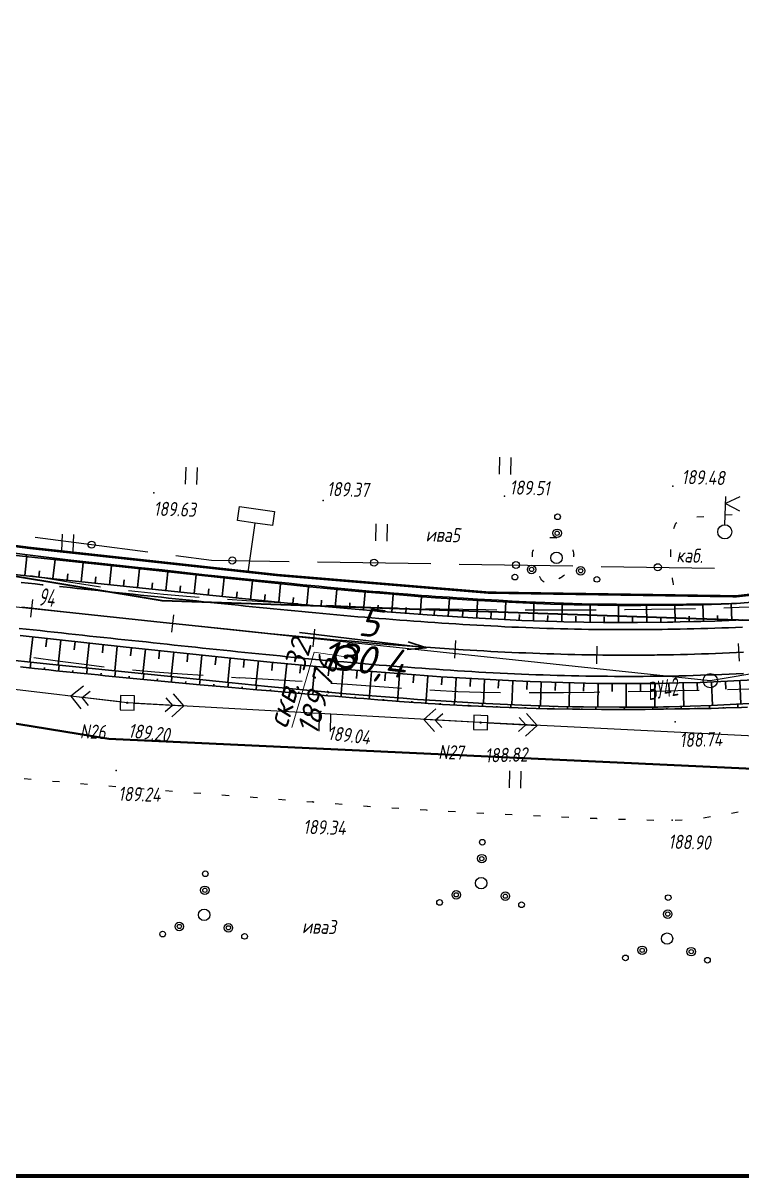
# Model space of a CAD drawing. Header units: millimetres. Extents: x 1808 to 2910, y -1045 to 155.
# Drawn here: x 2124.8 to 2226.2, y -535.7 to -373.1 of the extents above; entities that cross this region are included whole.
import ezdxf

# ---------------------------------------------------------------- set-up
doc = ezdxf.new("R2010")
doc.units = ezdxf.units.MM
doc.linetypes.add('CONTI', pattern=[0])
for name, color, linetype, lineweight in [('10', 1, 'Continuous', 35), ('геология', 7, 'Continuous', 20), ('КОПИЯ_ОСЬ_13_ОТКОСЫ', 7, 'Continuous', 30), ('КОПИЯ_ОСЬ_ГРАНИЦЫ_ПОЛОС', 7, 'Continuous', 30), ('ОСЬ_ВЕРХ_ПОКРЫТИЯ_ГРАНИЦЫ_ПОЛОС', 7, 'Continuous', 30), ('ОСЬ_ВЕРХ_ПОКРЫТИЯ_ОСЬ', 1, 'Continuous', 30), ('Уклоны ПЧ', 5, 'Continuous', 30)]:
    doc.layers.add(name, color=color, linetype=linetype, lineweight=lineweight)
for name, color, linetype in [('_Оформление', 7, 'Continuous'), ('_Ростелеком', 6, 'Continuous'), ('NAD_MDEFAULT', 7, 'CONTI'), ('PI_OTDEFAULT', 172, 'CONTI'), ('PI_TTDEFAULT', 5, 'CONTI'), ('PLN_O', 7, 'CONTI'), ('SIT_LDEFAULT', 7, 'CONTI'), ('USLZNDEFAULT', 7, 'CONTI'), ('ZAPSKDEFAULT', 7, 'CONTI'), ('КОПИЯ_ОСЬ_ТАНГЕНСЫ', 1, 'Continuous'), ('ОСЬ_ВЕРХ_ПОКРЫТИЯ_ОТКОСЫ', 7, 'Continuous'), ('ОСЬ_ВЕРХ_ПОКРЫТИЯ_ПИКЕТЫ', 1, 'Continuous')]:
    doc.layers.add(name, color=color, linetype=linetype)
doc.styles.add('eskd', font='isocpeur.ttf', dxfattribs={"width": 1.2, "height": 2})
doc.styles.get("Standard").update_dxf_attribs({"font": 'isocpeui.ttf'})
doc.styles.add('ГОСТ', font='isocpeur.ttf', dxfattribs={"height": 4})
doc.linetypes.add('Связь', pattern='A,12.5,[130,ltypeshp.shx,S=1,R=-30,X=0,Y=0.9],1,[130,ltypeshp.shx,S=1,R=-30,X=0,Y=0.9],1,[130,ltypeshp.shx,S=1,R=-30,X=0,Y=0.9],4.5', length=19)

# ---------------------------------------------------------------- blocks, each defined once
blk = doc.blocks.new('BL_2011')
at = {"color": 0}
for p, q in [((0, 0), (0, 2.4)), ((1.6, 0), (1.6, 2.4))]:
    blk.add_line(p, q, dxfattribs=at)
blk = doc.blocks.new('BL_2010')
at = {"color": 0}
for centre, radius in [((0, 5.78), 0.4), ((0, 3.46), 0.6), ((0, 3.46), 0.3), ((0, 0), 0.8), ((-3.46, -1.74), 0.6), ((-3.46, -1.74), 0.3), ((3.46, -1.74), 0.6), ((3.46, -1.74), 0.3), ((-5.78, -2.88), 0.4), ((5.78, -2.88), 0.4)]:
    blk.add_circle(centre, radius, dxfattribs=at)
blk = doc.blocks.new('BL_4017')
at = {"color": 0}
for p, q in [((0, 1), (0, 5)), ((2, 5), (0, 4)), ((0, 4), (2, 3))]:
    blk.add_line(p, q, dxfattribs=at)
blk.add_circle((0, 0), 1, dxfattribs=at)
blk = doc.blocks.new('BL_27')
at = {"color": 0}
for p, q in [((1, 1), (-1, 1)), ((-1, 1), (-1, -1)), ((1, -1), (1, 1)), ((-1, -1), (1, -1))]:
    blk.add_line(p, q, dxfattribs=at)
blk.add_circle((0, 0), 0.1, dxfattribs=at)
blk = doc.blocks.new('BL_13')
at = {"color": 0}
for p, q in [((-2.5, 7), (-2.5, 9)), ((-2.5, 9), (2.5, 9)), ((2.5, 9), (2.5, 7)), ((0, 7), (-2.5, 7)), ((0, 0), (0, 7)), ((2.5, 7), (0, 7)), ((2, 0), (0, 0))]:
    blk.add_line(p, q, dxfattribs=at)
blk = doc.blocks.new('Стрелка')
at = {"layer": 'Уклоны ПЧ', "ltscale": 2}
for points in [[(-0.02, -0.05), (-0.02, 17.97)], [(-0.02, -0.05), (-0.58, 2.62)], [(-0.02, -0.05), (0.53, 2.62)]]:
    blk.add_lwpolyline(points, dxfattribs=at)

msp = doc.modelspace()

# ---------------------------------------------------------------- linework, layer by layer
at = {"layer": '10'}
for points in [[(2620.73, -395.22), (2606.59, -397.47), (2605.44, -387.39), (2553.12, -394.32), (2438.15, -413.26), (2438.66, -422.99), (2367.6, -436.36), (2276.23, -453.66), (2230.16, -457.47), (2219.73, -457.12), (2144.44, -454.6), (2029.16, -435.48), (1971.45, -421.43), (1894.92, -402.16), (1897.04, -393.04), (1863.68, -385.03)], [(2240.01, -477.5), (2240.65, -472.01), (2240.2, -471.95), (2239.56, -477.53), (2230.74, -478.42), (2136.9, -474.03), (2085.81, -465.74), (2087.63, -460.54), (2087.21, -460.39), (2085.35, -465.66), (2035.92, -457.65), (2035.92, -457.65), (1967.01, -441.3), (1969.04, -431.65), (1931.19, -424.12), (1868.59, -406.35), (1859.13, -404.23)], [(1859.13, -404.23), (1868.59, -406.35), (1931.19, -424.12), (1969.04, -431.65), (1967.01, -441.3), (2035.92, -457.65), (2035.92, -457.65), (2085.35, -465.66), (2087.21, -460.39), (2087.63, -460.54), (2085.81, -465.74), (2136.9, -474.03), (2230.74, -478.42), (2239.56, -477.53), (2240.2, -471.95), (2240.65, -472.01), (2240.01, -477.5), (2288.52, -472.64), (2369.33, -456.96)]]:
    msp.add_lwpolyline(points, dxfattribs=at)
at = {"layer": '_Оформление', "lineweight": 70, "ltscale": 200}
msp.add_lwpolyline([(2874.19, -249.78), (1824.77, -249.78), (1824.77, -535.66), (2874.19, -535.66)], close=True, dxfattribs=at)
at = {"layer": '_Ростелеком', "color": 5, "linetype": 'Связь', "const_width": 0.35}
msp.add_lwpolyline([(2340.52, -436.8), (2307.56, -442.93), (2280.91, -447.64), (2225.37, -453.95), (2190.43, -453.43), (2160.74, -450.96), (2125.77, -447.13), (2083.69, -441.64), (2045.94, -435.19), (2011.44, -427.96), (1968.81, -418.42), (1930.94, -408.64), (1895.72, -398.7), (1863.15, -387.28)], dxfattribs=at)
at = {"layer": 'PI_TTDEFAULT', "color": 5}
for p in [(2216.42, -438.44, 189.48), (2143.27, -439.36, 189.63), (2192.7, -439.83, 189.51), (2167.13, -440.45, 189.37), (2139.51, -468.96, 189.19), (2166.81, -470.17, 189.04), (2189.33, -471.75, 188.82), (2216.77, -471.63, 188.74), (2137.92, -478.49, 189.24), (2165.67, -482.94, 189.34), (2216.35, -485.53, 188.9)]:
    msp.add_point(p, dxfattribs=at)
at = {"layer": 'PLN_O'}
for p, q in [((2126.53, -445.63), (2142.39, -447.68)), ((2146.36, -448.2), (2151.4, -448.85)), ((2151.4, -448.85), (2162.32, -449.03)), ((2166.31, -449.08), (2182.31, -449.34)), ((2186.31, -449.4), (2202.31, -449.66)), ((2206.31, -449.73), (2222.31, -449.99))]:
    msp.add_line(p, q, dxfattribs=at)
for centre in [(2134.47, -446.66), (2154.31, -448.9), (2174.31, -449.21), (2194.31, -449.53), (2214.31, -449.85)]:
    msp.add_circle(centre, 0.5, dxfattribs=at)
at = {"layer": 'SIT_LDEFAULT', "color": 7}
for p, q in [((2216.56, -444.41), (2216.85, -443.64)), ((2216.85, -443.64), (2216.99, -443.54)), ((2219.79, -442.76), (2220.79, -442.68)), ((2223.78, -442.47), (2224.78, -442.4)), ((2199.09, -445.67), (2199.27, -445.65)), ((2199.27, -445.65), (2199.48, -445.64)), ((2199.48, -445.65), (2199.69, -445.66)), ((2199.69, -445.65), (2199.91, -445.66)), ((2199.9, -445.67), (2200.08, -445.69)), ((2196.62, -447.93), (2196.64, -447.77)), ((2196.63, -448.12), (2196.62, -447.93)), ((2196.66, -448.37), (2196.63, -448.12)), ((2196.64, -447.77), (2196.69, -447.6)), ((2196.69, -447.6), (2196.76, -447.43)), ((2196.76, -447.43), (2196.78, -447.41)), ((2202.31, -447.41), (2202.33, -447.49)), ((2202.33, -447.49), (2202.37, -447.65)), ((2202.37, -447.65), (2202.41, -447.8)), ((2202.41, -447.8), (2202.44, -447.96)), ((2202.44, -447.96), (2202.45, -448.1)), ((2202.45, -448.1), (2202.44, -448.25)), ((2202.44, -448.25), (2202.44, -448.39)), ((2216.15, -448.37), (2216.13, -447.37)), ((2127.55, -451.34), (2125.85, -451.05)), ((2130.92, -451.89), (2127.55, -451.34)), ((2197.67, -451.21), (2197.65, -451.19)), ((2197.82, -451.47), (2197.67, -451.21)), ((2197.97, -451.69), (2197.82, -451.47)), ((2198.13, -451.85), (2197.97, -451.69)), ((2200.57, -451.35), (2200.33, -451.49)), ((2200.82, -451.22), (2200.57, -451.37)), ((2201.02, -451.08), (2200.82, -451.22)), ((2201.16, -450.99), (2201.02, -451.08)), ((2216.45, -451.84), (2216.39, -451.35)), ((2134.29, -452.43), (2130.92, -451.89)), ((2135.73, -452.64), (2134.29, -452.43)), ((2141.05, -453.34), (2139.7, -453.17)), ((2144.61, -453.69), (2141.06, -453.33)), ((2198.28, -451.97), (2198.13, -451.85)), ((2216.54, -452.34), (2216.46, -451.84)), ((2148.41, -454.03), (2144.61, -453.7)), ((2149.65, -454.11), (2148.42, -454.02)), ((2156.33, -454.59), (2153.64, -454.41)), ((2160.24, -454.83), (2156.33, -454.59)), ((2163.62, -455.01), (2160.24, -454.82)), ((2170.6, -455.37), (2167.61, -455.23)), ((2173.84, -455.51), (2170.6, -455.37)), ((2177.09, -455.61), (2173.84, -455.51)), ((2177.6, -455.63), (2177.09, -455.61)), ((2183.56, -455.77), (2181.6, -455.73)), ((2186.8, -455.83), (2183.56, -455.77)), ((2190.04, -455.87), (2186.8, -455.83)), ((2191.6, -455.88), (2190.04, -455.87)), ((2197.41, -455.91), (2195.6, -455.91)), ((2201.51, -455.89), (2197.41, -455.9)), ((2205.6, -455.88), (2201.51, -455.89)), ((2209.7, -455.84), (2209.6, -455.84)), ((2213.44, -455.81), (2209.69, -455.85)), ((2216.73, -455.75), (2213.44, -455.81)), ((2219.61, -455.7), (2216.73, -455.75)), ((2225.76, -455.55), (2223.6, -455.61)), ((2228.77, -455.46), (2225.76, -455.55)), ((2139.51, -468.96), (2086.49, -462.73)), ((2126.35, -462.58), (2129.68, -463.05)), ((2129.68, -463.04), (2133.05, -463.49)), ((2133.05, -463.49), (2136.27, -463.88)), ((2140.24, -464.31), (2143.37, -464.6)), ((2143.37, -464.59), (2147.25, -464.88)), ((2147.25, -464.87), (2150.22, -465.07)), ((2154.21, -465.34), (2155.37, -465.42)), ((2155.37, -465.41), (2159.38, -465.64)), ((2159.38, -465.64), (2163.17, -465.86)), ((2163.17, -465.86), (2164.18, -465.92)), ((2168.19, -466.19), (2169.88, -466.3)), ((2169.88, -466.3), (2173.13, -466.53)), ((2133.34, -466.62), (2131.57, -468.02)), ((2138.51, -468.84), (2131.57, -468.02)), ((2131.57, -468.02), (2132.97, -469.8)), ((2133.16, -468.21), (2134.27, -467.33)), ((2147.5, -469.4), (2146, -467.72)), ((2173.13, -466.53), (2176.38, -466.77)), ((2176.38, -466.77), (2178.16, -466.89)), ((2182.15, -467.14), (2182.87, -467.19)), ((2182.87, -467.19), (2186.12, -467.36)), ((2186.12, -467.36), (2189.38, -467.45)), ((2189.37, -467.46), (2192.14, -467.5)), ((2196.15, -467.52), (2196.84, -467.52)), ((2196.84, -467.52), (2201.03, -467.49)), ((2201.03, -467.49), (2205.32, -467.44)), ((2205.32, -467.44), (2206.14, -467.42)), ((2210.14, -467.36), (2213.53, -467.3)), ((2213.53, -467.3), (2217.13, -467.22)), ((2217.12, -467.23), (2220.13, -467.17)), ((2224.14, -467.08), (2227.14, -467)), ((2134.03, -469.32), (2133.16, -468.21)), ((2189.33, -471.75), (2139.51, -468.96)), ((2140.51, -469.01), (2147.5, -469.4)), ((2145.9, -469.32), (2144.84, -470.25)), ((2144.96, -468.26), (2145.9, -469.32)), ((2145.81, -470.92), (2147.5, -469.4)), ((2183.02, -469.79), (2181.34, -471.31)), ((2188.33, -471.7), (2181.34, -471.31)), ((2181.34, -471.31), (2182.84, -472.99)), ((2182.93, -471.39), (2183.99, -470.46)), ((2194.77, -471.03), (2195.72, -472.07)), ((2197.31, -472.15), (2195.8, -470.48)), ((2183.88, -472.45), (2182.93, -471.39)), ((2240.68, -474.32), (2189.33, -471.75)), ((2190.32, -471.8), (2197.31, -472.15)), ((2195.72, -472.07), (2194.67, -473.02)), ((2195.64, -473.68), (2197.31, -472.15)), ((2124.96, -479.63), (2125.96, -479.71)), ((2128.94, -479.99), (2129.94, -480.08)), ((2132.92, -480.35), (2133.92, -480.44)), ((2136.91, -480.69), (2137.91, -480.77)), ((2140.9, -481.01), (2141.9, -481.09)), ((2144.88, -481.32), (2145.88, -481.4)), ((2148.87, -481.64), (2149.87, -481.71)), ((2152.86, -481.94), (2153.86, -482.02)), ((2156.84, -482.24), (2157.24, -482.27)), ((2157.24, -482.27), (2157.85, -482.32)), ((2160.84, -482.56), (2161.83, -482.64)), ((2164.82, -482.87), (2165.67, -482.94)), ((2165.67, -482.94), (2165.82, -482.95)), ((2168.81, -483.18), (2169.81, -483.26)), ((2172.8, -483.49), (2173.36, -483.54)), ((2173.35, -483.55), (2173.79, -483.57)), ((2176.79, -483.75), (2177.78, -483.82)), ((2180.78, -484.01), (2181.67, -484.07)), ((2181.67, -484.07), (2181.77, -484.08)), ((2184.77, -484.24), (2185.77, -484.3)), ((2188.77, -484.48), (2189.77, -484.53)), ((2192.77, -484.68), (2193.77, -484.72)), ((2196.76, -484.87), (2197.76, -484.92)), ((2200.75, -485.04), (2201.75, -485.08)), ((2204.75, -485.21), (2205.72, -485.24)), ((2205.71, -485.25), (2205.75, -485.26)), ((2208.75, -485.36), (2209.75, -485.39)), ((2212.75, -485.47), (2213.75, -485.49)), ((2216.74, -485.51), (2217.74, -485.45)), ((2220.73, -485.17), (2221.72, -485.01)), ((2224.68, -484.54), (2225.65, -484.34))]:
    msp.add_line(p, q, dxfattribs=at)
at = {"layer": 'геология', "color": 1, "linetype": 'Continuous'}
for p, q in [((2162.72, -472.46), (2165.88, -461.83)), ((2165.88, -461.83), (2170.29, -462.49))]:
    msp.add_line(p, q, dxfattribs=at)
at = {"layer": 'геология', "color": 1, "linetype": 'Continuous', "lineweight": 50}
for radius in [1.5, 0.103]:
    msp.add_circle((2170.34, -462.48), radius, dxfattribs=at)
at = {"layer": 'КОПИЯ_ОСЬ_13_ОТКОСЫ'}
for points in [[(2116.73, -447.38), (2125.15, -448.33), (2137.06, -449.61), (2144.41, -450.4), (2154.34, -451.47), (2160.77, -452.15), (2165.22, -452.6), (2168.18, -452.89), (2172.13, -453.25), (2176.32, -453.62), (2180.51, -453.96), (2182.97, -454.15), (2185.43, -454.32), (2187.4, -454.45), (2193.29, -454.79), (2199.18, -455.04), (2202.51, -455.15), (2205.85, -455.22), (2208.88, -455.26), (2211.91, -455.26), (2216.4, -455.21), (2217.87, -455.19), (2220.56, -455.13), (2223.25, -455.04), (2224.71, -454.98), (2225.2, -454.96), (2225.4, -454.95), (2228.13, -454.75)], [(2116.73, -447.38), (2125.15, -448.33), (2137.06, -449.61), (2144.41, -450.4), (2154.34, -451.47), (2160.77, -452.15), (2165.22, -452.6), (2168.18, -452.89), (2172.13, -453.25), (2176.32, -453.62), (2180.51, -453.96), (2182.97, -454.15), (2185.43, -454.32), (2187.4, -454.45), (2193.29, -454.79), (2199.18, -455.04), (2202.51, -455.15), (2205.85, -455.22), (2208.88, -455.26), (2211.91, -455.26), (2216.4, -455.21), (2217.87, -455.19), (2220.56, -455.13), (2223.25, -455.04), (2225.4, -454.95)], [(2120.23, -447.46), (2126.17, -448.18), (2131.12, -448.79), (2134.09, -449.14), (2135.09, -449.25), (2141.05, -449.87), (2144.43, -450.23), (2150.39, -450.9), (2151.38, -451), (2158.31, -451.72), (2162.27, -452.12), (2164.25, -452.31), (2166.52, -452.53), (2167.71, -452.64), (2169.19, -452.78), (2170.17, -452.88), (2171.16, -452.98), (2172.15, -453.06), (2174.12, -453.25), (2175.1, -453.33), (2176.09, -453.41), (2177.07, -453.5), (2179.05, -453.65), (2180.03, -453.74), (2181.01, -453.82), (2182, -453.88), (2182.98, -453.96), (2183.97, -454.04), (2184.95, -454.09), (2185.93, -454.16), (2186.92, -454.23), (2188.88, -454.34), (2189.87, -454.4), (2191.83, -454.51), (2193.79, -454.62), (2195.76, -454.71), (2199.68, -454.87), (2203.6, -454.99), (2208.49, -455.08), (2213.38, -455.11), (2214.87, -455.11), (2215.62, -455.1), (2216.4, -455.09), (2218.36, -455.08), (2220.31, -455.06), (2221.78, -455.04), (2223.25, -455.01), (2225.4, -454.95)], [(2125.05, -451.03), (2125.34, -448.35)], [(2125.28, -448.07), (2125.25, -448.34)], [(2127.27, -448.32), (2127.26, -448.4)], [(2129.25, -448.56), (2129.23, -448.77)], [(2129.03, -451.46), (2129.32, -448.78)], [(2131.24, -448.8), (2131.23, -448.87)], [(2133.01, -451.89), (2133.29, -449.21)], [(2133.22, -449.03), (2133.2, -449.2)], [(2135.21, -449.26), (2135.2, -449.32)], [(2136.99, -452.31), (2137.27, -449.64)], [(2137.2, -449.47), (2137.18, -449.63)], [(2139.19, -449.67), (2139.18, -449.73)], [(2140.96, -452.73), (2141.25, -450.06)], [(2141.18, -449.88), (2141.16, -450.05)], [(2143.17, -450.1), (2143.16, -450.15)], [(2121.88, -450.69), (2131.31, -451.71), (2151.58, -453.84), (2158.03, -454.5), (2162.99, -454.99), (2166.26, -455.3), (2170.57, -455.69), (2174.88, -456.05), (2181.8, -456.58), (2188.23, -456.99), (2192.68, -457.23), (2195.15, -457.34), (2200.09, -457.51), (2201.08, -457.54), (2203.87, -457.6), (2206.67, -457.64), (2209.46, -457.65), (2211.43, -457.65), (2215.67, -457.6), (2216.45, -457.58), (2217.44, -457.57), (2219.41, -457.52), (2220.39, -457.5), (2222.36, -457.44), (2223.35, -457.4), (2225.32, -457.33), (2226.31, -457.28)], [(2127.04, -451.25), (2127.14, -450.35)], [(2131.02, -451.68), (2131.12, -450.78)], [(2135, -452.1), (2135.09, -451.2)], [(2138.98, -452.52), (2139.07, -451.63)], [(2144.94, -453.14), (2145.22, -450.48)], [(2145.15, -450.31), (2145.14, -450.47)], [(2147.14, -450.53), (2147.14, -450.59)], [(2148.92, -453.56), (2149.2, -450.92)], [(2149.13, -450.76), (2149.11, -450.91)], [(2151.12, -450.97), (2151.11, -451.02)], [(2152.9, -453.98), (2153.17, -451.35)], [(2153.11, -451.18), (2153.09, -451.34)], [(2155.1, -451.39), (2155.09, -451.44)], [(2156.88, -454.38), (2157.15, -451.77)], [(2157.09, -451.59), (2157.07, -451.76)], [(2159.08, -451.79), (2159.07, -451.85)], [(2142.95, -452.93), (2143.05, -452.05)], [(2146.93, -453.35), (2147.03, -452.47)], [(2150.91, -453.77), (2151, -452.89)], [(2154.89, -454.18), (2154.98, -453.3)], [(2160.86, -454.78), (2161.11, -452.18)], [(2161.07, -451.99), (2161.05, -452.18)], [(2163.06, -452.19), (2163.05, -452.25)], [(2164.84, -455.16), (2165.08, -452.59)], [(2165.05, -452.39), (2165.03, -452.58)], [(2167.04, -452.58), (2167.03, -452.65)], [(2168.82, -455.53), (2169.05, -452.97)], [(2169.03, -452.77), (2169.01, -452.96)], [(2171.02, -452.96), (2171.01, -453.03)], [(2172.81, -455.88), (2173.03, -453.33)], [(2173.01, -453.14), (2172.99, -453.33)], [(2175, -453.32), (2175, -453.38)], [(2158.87, -454.58), (2158.95, -453.71)], [(2162.85, -454.97), (2162.93, -454.11)], [(2166.83, -455.35), (2166.91, -454.49)], [(2170.82, -455.71), (2170.89, -454.85)], [(2176.8, -456.2), (2176.99, -453.68)], [(2176.99, -453.5), (2176.98, -453.67)], [(2178.99, -453.65), (2178.98, -453.71)], [(2180.78, -456.5), (2180.98, -454)], [(2180.98, -453.81), (2180.97, -454)], [(2182.98, -453.96), (2182.97, -454.02)], [(2184.77, -456.77), (2184.93, -454.28)], [(2184.97, -454.1), (2184.96, -454.29)], [(2186.97, -454.23), (2186.96, -454.3)], [(2188.77, -457.02), (2188.9, -454.53)], [(2188.96, -454.34), (2188.95, -454.54)], [(2190.96, -454.46), (2190.96, -454.53)], [(2192.76, -457.23), (2192.87, -454.76)], [(2192.96, -454.57), (2192.95, -454.77)], [(2194.96, -454.67), (2194.95, -454.74)], [(2196.76, -457.39), (2196.84, -454.94)], [(2196.95, -454.76), (2196.95, -454.95)], [(2198.95, -454.84), (2198.95, -454.9)], [(2200.95, -454.91), (2200.94, -455.1)], [(2202.95, -454.97), (2202.95, -455.04)], [(2204.95, -455.02), (2204.95, -455.2)], [(2206.95, -455.05), (2206.95, -455.12)], [(2218.95, -455.08), (2218.95, -455.11)], [(2220.95, -455.05), (2220.95, -455.12)], [(2222.95, -455.02), (2222.95, -455.04)], [(2224.75, -457.35), (2224.66, -454.98)], [(2224.95, -454.96), (2224.95, -454.97)], [(2174.8, -456.05), (2174.87, -455.2)], [(2178.79, -456.35), (2178.85, -455.51)], [(2182.78, -456.65), (2182.83, -455.81)], [(2186.77, -456.9), (2186.82, -456.07)], [(2190.76, -457.13), (2190.81, -456.3)], [(2194.76, -457.32), (2194.8, -456.5)], [(2198.76, -457.46), (2198.79, -456.65)], [(2200.76, -457.53), (2200.82, -455.1)], [(2204.75, -457.61), (2204.79, -455.2)], [(2208.75, -457.65), (2208.76, -455.25)], [(2208.95, -455.09), (2208.95, -455.26)], [(2210.95, -455.1), (2210.95, -455.15)], [(2212.75, -457.63), (2212.73, -455.25)], [(2212.95, -455.11), (2212.95, -455.25)], [(2214.95, -455.11), (2214.95, -455.15)], [(2216.75, -457.58), (2216.72, -455.21)], [(2216.95, -455.09), (2216.95, -455.2)], [(2220.75, -457.49), (2220.68, -455.12)], [(2222.75, -457.43), (2222.72, -456.64)], [(2202.76, -457.58), (2202.77, -456.77)], [(2206.75, -457.64), (2206.76, -456.83)], [(2210.75, -457.65), (2210.75, -456.85)], [(2214.75, -457.61), (2214.74, -456.82)], [(2218.75, -457.54), (2218.74, -456.75)], [(2124.42, -459.49), (2139.35, -461.1), (2153.68, -462.62), (2159.66, -463.23), (2164.16, -463.67), (2168.16, -464.04), (2171.66, -464.36), (2175.92, -464.71), (2180.19, -465.04), (2183.71, -465.29), (2187.23, -465.51), (2193.27, -465.84), (2196.3, -465.96), (2199.33, -466.07), (2202.51, -466.16), (2205.7, -466.22), (2208.58, -466.24), (2211.47, -466.24), (2214.41, -466.22), (2217.34, -466.16), (2220.28, -466.08), (2223.21, -465.97), (2225.99, -465.84), (2228.77, -465.69)], [(2126.17, -459.68), (2125.79, -463.22)], [(2128.16, -459.9), (2128.03, -461.08)], [(2130.15, -460.11), (2129.77, -463.64)], [(2132.14, -460.32), (2132.01, -461.5)], [(2134.13, -460.54), (2133.75, -464.04)], [(2136.12, -460.75), (2135.99, -461.92)], [(2138.1, -460.97), (2137.73, -464.45)], [(2140.09, -461.18), (2139.97, -462.34)], [(2142.08, -461.39), (2141.72, -464.85)], [(2120.54, -462.68), (2128.52, -463.51), (2142.86, -464.97), (2153.82, -466.11), (2159.32, -466.66), (2164.84, -467.18), (2170.36, -467.68), (2173.38, -467.93), (2175.9, -468.14), (2178.42, -468.33), (2180.44, -468.48), (2182.97, -468.65), (2189.05, -469.01), (2192.1, -469.17), (2195.15, -469.3), (2200.24, -469.47), (2202.28, -469.52), (2203.81, -469.55), (2208.92, -469.6), (2211.62, -469.59), (2214.31, -469.56), (2215.1, -469.55), (2215.89, -469.53), (2218.85, -469.45), (2221.82, -469.33), (2225.39, -469.16), (2228.96, -468.96)], [(2120.54, -462.68), (2128.52, -463.51), (2142.86, -464.97), (2153.82, -466.11), (2159.32, -466.66), (2164.84, -467.18), (2170.36, -467.68), (2173.38, -467.93), (2175.9, -468.14), (2178.42, -468.33), (2180.44, -468.48), (2182.97, -468.65), (2189.05, -469.01), (2192.1, -469.17), (2195.15, -469.3), (2200.24, -469.47), (2202.28, -469.52), (2203.81, -469.55), (2208.92, -469.6), (2211.62, -469.59), (2214.31, -469.56), (2215.1, -469.55), (2215.89, -469.53), (2218.85, -469.45), (2221.82, -469.33), (2225.39, -469.16), (2228.96, -468.96)], [(2144.07, -461.6), (2143.95, -462.76)], [(2146.06, -461.81), (2145.69, -465.26)], [(2148.05, -462.02), (2147.93, -463.17)], [(2150.04, -462.23), (2149.67, -465.68)], [(2152.03, -462.44), (2151.91, -463.59)], [(2154.02, -462.65), (2153.67, -466.09)], [(2156.01, -462.86), (2155.89, -464)], [(2157.99, -463.06), (2157.65, -466.49)], [(2124.44, -463.91), (2126.44, -464.13), (2128.43, -464.33), (2129.43, -464.44), (2133.41, -464.85), (2135.41, -465.04), (2136.4, -465.14), (2146.76, -466.13), (2149.76, -466.41), (2153.75, -466.77), (2155.76, -466.95), (2157.76, -467.12), (2159.76, -467.29), (2161.77, -467.46), (2165.09, -467.74), (2166.8, -467.87), (2167.8, -467.96), (2168.81, -468.05), (2169.81, -468.12), (2171.83, -468.3), (2172.84, -468.37), (2174.85, -468.54), (2176.87, -468.69), (2177.88, -468.77), (2179.9, -468.91), (2180.92, -468.98), (2181.93, -469.05), (2182.94, -469.11), (2183.95, -469.18), (2184.97, -469.24), (2185.98, -469.3), (2187.5, -469.38), (2188.01, -469.41), (2192.08, -469.58), (2197.17, -469.76), (2198.7, -469.8), (2199.72, -469.82), (2202.27, -469.87), (2203.3, -469.88), (2206.36, -469.91), (2209.43, -469.91), (2210.97, -469.9), (2212.51, -469.89), (2213.53, -469.87), (2214.32, -469.86), (2215.1, -469.84), (2216.71, -469.8), (2217.74, -469.8), (2218.76, -469.8), (2219.79, -469.78), (2220.81, -469.75), (2221.84, -469.75), (2222.86, -469.73), (2223.88, -469.68), (2226.13, -469.64), (2226.95, -469.6)], [(2125.83, -464.06), (2125.92, -463.24)], [(2127.82, -464.27), (2127.85, -463.99)], [(2129.81, -464.48), (2129.89, -463.65)], [(2131.8, -464.68), (2131.83, -464.41)], [(2133.79, -464.88), (2133.87, -464.05)], [(2135.78, -465.08), (2135.81, -464.8)], [(2137.77, -465.27), (2137.85, -464.46)], [(2159.98, -463.26), (2159.87, -464.4)], [(2161.98, -463.45), (2161.64, -466.88)], [(2163.97, -463.65), (2163.85, -464.79)], [(2165.96, -463.84), (2165.64, -467.26)], [(2167.95, -464.02), (2167.84, -465.16)], [(2169.94, -464.2), (2169.64, -467.62)], [(2171.93, -464.38), (2171.83, -465.52)], [(2173.93, -464.55), (2173.64, -467.95)], [(2175.92, -464.71), (2175.83, -465.85)], [(2139.76, -465.46), (2139.78, -465.19)], [(2141.75, -465.65), (2141.83, -464.86)], [(2143.74, -465.84), (2143.77, -465.58)], [(2145.73, -466.03), (2145.8, -465.27)], [(2147.72, -466.22), (2147.75, -465.97)], [(2149.71, -466.41), (2149.78, -465.69)], [(2151.71, -466.59), (2151.73, -466.35)], [(2153.7, -466.77), (2153.76, -466.1)], [(2177.91, -464.87), (2177.65, -468.27)], [(2179.91, -465.02), (2179.82, -466.15)], [(2181.9, -465.16), (2181.66, -468.56)], [(2183.9, -465.3), (2183.82, -466.43)], [(2185.89, -465.43), (2185.68, -468.81)], [(2187.89, -465.55), (2187.83, -466.68)], [(2189.89, -465.65), (2189.71, -469.05)], [(2191.88, -465.76), (2191.82, -466.89)], [(2193.88, -465.86), (2193.73, -469.24)], [(2195.88, -465.95), (2195.83, -467.07)], [(2197.88, -466.02), (2197.76, -469.39)], [(2199.88, -466.09), (2199.84, -467.21)], [(2201.88, -466.14), (2201.79, -469.51)], [(2203.88, -466.19), (2203.85, -467.31)], [(2205.88, -466.22), (2205.83, -469.57)], [(2207.88, -466.24), (2207.87, -467.36)], [(2209.87, -466.25), (2209.87, -469.6)], [(2211.87, -466.24), (2211.88, -467.36)], [(2213.87, -466.22), (2213.91, -469.57)], [(2215.87, -466.19), (2215.9, -467.31)], [(2217.87, -466.15), (2217.96, -469.48)], [(2219.87, -466.09), (2219.91, -467.2)], [(2221.87, -466.03), (2222, -469.33)], [(2223.87, -465.94), (2223.92, -467.04)], [(2225.87, -465.85), (2226.03, -469.13)], [(2155.69, -466.94), (2155.71, -466.72)], [(2157.68, -467.12), (2157.74, -466.5)], [(2159.68, -467.28), (2159.69, -467.08)], [(2161.67, -467.45), (2161.72, -466.89)], [(2163.66, -467.62), (2163.68, -467.43)], [(2165.66, -467.78), (2165.7, -467.26)], [(2167.65, -467.95), (2167.66, -467.78)], [(2169.64, -468.11), (2169.68, -467.62)], [(2173.63, -468.44), (2173.67, -467.96)], [(2171.63, -468.28), (2171.65, -468.12)], [(2175.62, -468.59), (2175.63, -468.43)], [(2177.62, -468.75), (2177.65, -468.27)], [(2179.61, -468.89), (2179.62, -468.73)], [(2181.61, -469.03), (2181.64, -468.56)], [(2183.6, -469.16), (2183.61, -469)], [(2185.6, -469.28), (2185.62, -468.81)], [(2187.6, -469.39), (2187.6, -469.23)], [(2189.59, -469.48), (2189.61, -469.04)], [(2191.59, -469.56), (2191.6, -469.42)], [(2193.59, -469.64), (2193.6, -469.24)], [(2195.59, -469.7), (2195.59, -469.57)], [(2197.59, -469.77), (2197.6, -469.38)], [(2199.59, -469.82), (2199.59, -469.69)], [(2201.59, -469.86), (2201.59, -469.5)], [(2205.59, -469.9), (2205.59, -469.57)], [(2209.59, -469.91), (2209.58, -469.6)], [(2213.59, -469.87), (2213.58, -469.57)], [(2217.59, -469.8), (2217.59, -469.49)], [(2219.59, -469.78), (2219.58, -469.68)], [(2221.58, -469.75), (2221.58, -469.34)], [(2223.58, -469.69), (2223.58, -469.56)], [(2225.58, -469.65), (2225.57, -469.15)], [(2203.59, -469.89), (2203.59, -469.77)], [(2207.59, -469.91), (2207.59, -469.8)], [(2211.59, -469.9), (2211.59, -469.79)], [(2215.59, -469.83), (2215.58, -469.73)]]:
    msp.add_lwpolyline(points, dxfattribs=at)
at = {"layer": 'КОПИЯ_ОСЬ_ГРАНИЦЫ_ПОЛОС'}
for points in [[(2127.66, -452.33), (2127.49, -452.31), (2126.5, -452.2), (2125.52, -452.09), (2124.53, -451.99)], [(2226.25, -458.29), (2225.27, -458.33), (2224.29, -458.37), (2223.32, -458.41), (2222.34, -458.44), (2221.36, -458.47), (2220.38, -458.5), (2219.41, -458.52), (2218.43, -458.55), (2217.45, -458.57), (2216.47, -458.58), (2215.71, -458.6), (2214.94, -458.61), (2214.18, -458.62), (2213.41, -458.63), (2212.43, -458.64), (2211.44, -458.65), (2210.46, -458.65), (2209.48, -458.65), (2208.49, -458.65), (2207.51, -458.64), (2206.52, -458.64), (2205.54, -458.62), (2204.55, -458.61), (2203.57, -458.59), (2202.58, -458.57), (2201.6, -458.55), (2200.61, -458.53), (2199.62, -458.5), (2198.64, -458.47), (2197.65, -458.43), (2196.67, -458.4), (2195.68, -458.36), (2194.69, -458.32), (2193.71, -458.28), (2192.72, -458.23), (2191.74, -458.18), (2190.75, -458.13), (2189.76, -458.08), (2188.78, -458.03), (2187.79, -457.97), (2186.8, -457.91), (2185.82, -457.85), (2184.83, -457.79), (2183.84, -457.72), (2182.86, -457.66), (2181.87, -457.59), (2180.88, -457.52), (2179.89, -457.45), (2178.91, -457.37), (2177.92, -457.3), (2176.93, -457.22), (2175.95, -457.14), (2174.96, -457.06), (2173.97, -456.98), (2172.98, -456.9), (2172, -456.82), (2171.01, -456.73), (2170.02, -456.64), (2169.03, -456.56), (2168.05, -456.47), (2167.06, -456.38), (2166.07, -456.28), (2165.08, -456.19), (2164.1, -456.1), (2163.11, -456), (2162.12, -455.91), (2161.13, -455.81), (2160.14, -455.72), (2159.16, -455.62), (2158.17, -455.52), (2157.18, -455.42), (2156.19, -455.32), (2155.2, -455.22), (2154.21, -455.12), (2153.22, -455.02), (2152.23, -454.91), (2151.25, -454.81), (2150.26, -454.71), (2149.27, -454.61), (2148.28, -454.5), (2147.29, -454.4), (2146.3, -454.3), (2145.31, -454.19), (2144.32, -454.09), (2143.33, -453.98), (2142.34, -453.88), (2141.35, -453.78), (2140.36, -453.67), (2139.37, -453.57), (2138.38, -453.46), (2137.39, -453.36), (2136.4, -453.26), (2135.41, -453.15), (2134.42, -453.05), (2133.43, -452.94), (2132.44, -452.84), (2131.45, -452.73), (2130.46, -452.63), (2129.97, -452.57)]]:
    msp.add_lwpolyline(points, dxfattribs=at)
at = {"layer": 'КОПИЯ_ОСЬ_ТАНГЕНСЫ'}
for p, q in [((2221.71, -465.84), (2532.38, -412.23)), ((2055.84, -448.19), (2221.71, -465.84))]:
    msp.add_line(p, q, dxfattribs=at)
msp.add_circle((2221.71, -465.84), 1, dxfattribs=at)
at = {"layer": 'ОСЬ_ВЕРХ_ПОКРЫТИЯ_ГРАНИЦЫ_ПОЛОС'}
for points in [[(2121.88, -450.69), (2131.31, -451.71), (2151.58, -453.84), (2158.03, -454.5), (2162.99, -454.99), (2166.26, -455.3), (2170.57, -455.69), (2174.88, -456.05), (2181.8, -456.58), (2188.23, -456.99), (2192.68, -457.23), (2195.15, -457.34), (2200.09, -457.51), (2201.08, -457.54), (2203.87, -457.6), (2206.67, -457.64), (2209.46, -457.65), (2211.43, -457.65), (2215.67, -457.6), (2216.45, -457.58), (2217.44, -457.57), (2219.41, -457.52), (2220.39, -457.5), (2222.36, -457.44), (2223.35, -457.4), (2225.32, -457.33), (2226.31, -457.28)], [(2226.37, -464.82), (2225.36, -464.87), (2224.35, -464.92), (2223.34, -464.97), (2222.34, -465.01), (2221.33, -465.04), (2220.32, -465.08), (2219.31, -465.11), (2218.3, -465.14), (2217.29, -465.16), (2216.28, -465.19), (2215.27, -465.2), (2214.26, -465.22), (2213.25, -465.23), (2212.25, -465.24), (2211.24, -465.24), (2210.23, -465.25), (2209.22, -465.25), (2208.21, -465.24), (2207.2, -465.23), (2206.19, -465.22), (2205.18, -465.21), (2204.18, -465.19), (2203.17, -465.17), (2202.16, -465.15), (2201.15, -465.12), (2200.14, -465.1), (2199.14, -465.07), (2198.13, -465.03), (2197.12, -465), (2196.12, -464.96), (2195.11, -464.92), (2194.11, -464.87), (2193.1, -464.83), (2192.09, -464.78), (2191.09, -464.73), (2190.08, -464.67), (2189.08, -464.62), (2188.08, -464.56), (2187.07, -464.5), (2186.07, -464.44), (2185.06, -464.38), (2184.06, -464.31), (2183.06, -464.24), (2182.05, -464.17), (2181.05, -464.1), (2180.05, -464.03), (2179.05, -463.95), (2178.05, -463.88), (2177.04, -463.8), (2176.04, -463.72), (2175.04, -463.64), (2174.04, -463.55), (2173.04, -463.47), (2172.04, -463.38), (2171.04, -463.3), (2170.04, -463.21), (2169.04, -463.12), (2168.04, -463.03), (2167.05, -462.94), (2166.05, -462.84), (2165.05, -462.75), (2164.05, -462.65), (2163.05, -462.56), (2162.06, -462.46), (2161.06, -462.36), (2160.06, -462.26), (2159.06, -462.16), (2158.07, -462.06), (2157.07, -461.96), (2156.07, -461.86), (2155.08, -461.76), (2154.08, -461.65), (2153.09, -461.55), (2152.09, -461.45), (2151.1, -461.34), (2150.1, -461.24), (2149.11, -461.13), (2148.11, -461.03), (2147.12, -460.92), (2146.12, -460.82), (2145.13, -460.71), (2144.13, -460.61), (2143.14, -460.5), (2142.15, -460.39), (2141.15, -460.29), (2140.16, -460.18), (2139.16, -460.08), (2138.17, -459.97), (2137.17, -459.86), (2136.18, -459.76), (2135.19, -459.65), (2134.19, -459.55), (2133.2, -459.44), (2132.2, -459.33), (2131.21, -459.23), (2130.21, -459.12), (2129.22, -459.01), (2128.22, -458.9), (2127.23, -458.79), (2126.24, -458.69), (2125.24, -458.58), (2124.25, -458.47)], [(2124.42, -459.49), (2139.35, -461.1), (2153.68, -462.62), (2159.66, -463.23), (2164.16, -463.67), (2168.16, -464.04), (2171.66, -464.36), (2175.92, -464.71), (2180.19, -465.04), (2183.71, -465.29), (2187.23, -465.51), (2193.27, -465.84), (2196.3, -465.96), (2199.33, -466.07), (2202.51, -466.16), (2205.7, -466.22), (2208.58, -466.24), (2211.47, -466.24), (2214.41, -466.22), (2217.34, -466.16), (2220.28, -466.08), (2223.21, -465.97), (2225.99, -465.84), (2228.77, -465.69)]]:
    msp.add_lwpolyline(points, dxfattribs=at)
at = {"layer": 'ОСЬ_ВЕРХ_ПОКРЫТИЯ_ОСЬ'}
msp.add_lwpolyline([(2124.65, -455.49), (2130.53, -456.13), (2143.27, -457.5), (2143.27, -457.5), (2143.65, -457.54), (2143.65, -457.54), (2149.53, -458.16), (2155.41, -458.78), (2159.34, -459.18), (2162.28, -459.47), (2165.23, -459.75), (2167.19, -459.94), (2169.15, -460.12), (2171.12, -460.29), (2173.08, -460.46), (2175.05, -460.63), (2177.01, -460.79), (2178.98, -460.94), (2180.94, -461.09), (2182.91, -461.23), (2184.88, -461.36), (2186.85, -461.48), (2187.83, -461.54), (2188.81, -461.6), (2189.8, -461.65), (2190.78, -461.71), (2191.77, -461.76), (2192.75, -461.81), (2193.74, -461.85), (2194.72, -461.9), (2195.71, -461.94), (2196.69, -461.98), (2197.68, -462.01), (2198.66, -462.05), (2199.65, -462.08), (2200.63, -462.11), (2201.62, -462.14), (2202.6, -462.16), (2203.59, -462.18), (2204.58, -462.2), (2205.56, -462.21), (2206.55, -462.23), (2207.53, -462.24), (2208.52, -462.24), (2209.5, -462.25), (2210.49, -462.25), (2211.48, -462.24), (2212.46, -462.24), (2213.45, -462.23), (2213.45, -462.23, 0.002556), (2216.51, -462.18), (2216.51, -462.18), (2217.5, -462.16), (2218.49, -462.13), (2219.48, -462.1), (2220.47, -462.07), (2221.46, -462.04), (2222.45, -462), (2223.43, -461.96), (2224.42, -461.91), (2225.41, -461.87), (2226.4, -461.82)], format="xyb", dxfattribs=at)
at = {"layer": 'ОСЬ_ВЕРХ_ПОКРЫТИЯ_ОТКОСЫ'}
msp.add_lwpolyline([(2121.88, -450.69), (2131.31, -451.71), (2151.58, -453.84), (2158.03, -454.5), (2162.99, -454.99), (2166.26, -455.3), (2170.57, -455.69), (2174.88, -456.05), (2181.8, -456.58), (2188.23, -456.99), (2192.68, -457.23), (2195.15, -457.34), (2200.09, -457.51), (2201.08, -457.54), (2203.87, -457.6), (2206.67, -457.64), (2208.24, -457.65)], dxfattribs=at)
at = {"layer": 'ОСЬ_ВЕРХ_ПОКРЫТИЯ_ПИКЕТЫ'}
for p, q in [((2125.92, -456.89), (2126.19, -454.4)), ((2125.92, -456.89), (2126.19, -454.4)), ((2145.81, -459.02), (2146.07, -456.54)), ((2165.72, -461.05), (2165.95, -458.57)), ((2185.69, -462.66), (2185.85, -460.17)), ((2205.73, -463.47), (2205.77, -460.97)), ((2225.81, -463.1), (2225.68, -460.6)), ((2225.81, -463.1), (2225.68, -460.6))]:
    msp.add_line(p, q, dxfattribs=at)

# ---------------------------------------------------------------- block references
at = {"layer": '_Ростелеком', "rotation": 352.0690330575086}
msp.add_blockref('BL_13', (2156.56, -450.55), dxfattribs=at)
at = {"layer": 'USLZNDEFAULT', "color": 7, "rotation": 358.4120607792389}
for name, p in [('BL_4017', (2223.75, -444.86)), ('BL_2010', (2200.02, -448.52)), ('BL_27', (2139.51, -468.96)), ('BL_27', (2189.33, -471.75))]:
    msp.add_blockref(name, p, dxfattribs=at)
at = {"layer": 'ZAPSKDEFAULT', "color": 7, "rotation": 358.4120607792389}
for name, p in [('BL_2011', (2191.97, -436.72)), ('BL_2011', (2147.72, -438.15)), ('BL_2011', (2130.3, -447.57)), ('BL_2011', (2174.55, -446.14)), ('BL_2011', (2166.56, -472.98)), ('BL_2011', (2193.39, -480.97)), ('BL_2010', (2189.4, -494.39)), ('BL_2010', (2150.35, -498.85)), ('BL_2010', (2215.61, -502.21))]:
    msp.add_blockref(name, p, dxfattribs=at)
at = {"layer": 'Уклоны ПЧ', "rotation": 83.00005694617069}
msp.add_blockref('Стрелка', (2181.64, -461.2), dxfattribs=at)

# ---------------------------------------------------------------- texts
at = {"layer": 'NAD_MDEFAULT', "color": 7, "style": 'eskd', "oblique": 10, "width": 0.8}
for s, rotation, p in [('ива5', 358.4121, (2181.57, -446.21)), ('каб.', 358.1429, (2216.92, -449.13)), ('N26', 358.1429, (2132.82, -473.97)), ('N27', 358.1429, (2183.35, -476.88)), ('ива3', 358.4121, (2164.14, -501.45))]:
    msp.add_text(s, height=2, rotation=rotation, dxfattribs=at).set_placement(p)
at = {"layer": 'PI_OTDEFAULT', "color": 172, "style": 'eskd', "oblique": 10, "width": 0.8}
for s, rotation, p in [('189.48', 358.4121, (2217.67, -438.11)), ('189.37', 358.4121, (2167.67, -439.8)), ('189.51', 358.4121, (2193.42, -439.58)), ('189.63', 358.4121, (2143.24, -442.58)), ('189.20', 353.4121, (2139.59, -473.84)), ('189.04', 353.4121, (2167.73, -474.18)), ('188.74', 1.4121, (2217.41, -475.22)), ('188.82', 1.4121, (2190, -477.38)), ('189.24', 358.4121, (2138.23, -482.77)), ('189.34', 358.4121, (2164.31, -487.44)), ('188.90', 358.4121, (2215.79, -489.52))]:
    msp.add_text(s, height=2, rotation=rotation, dxfattribs=at).set_placement(p)
at = {"layer": 'геология', "color": 1, "style": 'ГОСТ', "oblique": 15}
for s, p in [('скв. 32', (2162, -472.76)), ('189.76', (2166.19, -473.72))]:
    msp.add_text(s, height=3, rotation=73.5121, dxfattribs=at).set_placement(p)
at = {"layer": 'КОПИЯ_ОСЬ_ТАНГЕНСЫ', "width": 0.6}
msp.add_text('ВУ42', height=2.5, rotation=9.791, dxfattribs=at).set_placement((2213.05, -468.61))
at = {"layer": 'ОСЬ_ВЕРХ_ПОКРЫТИЯ_ПИКЕТЫ', "width": 0.6}
msp.add_text('94', height=2.5, rotation=353.7511, dxfattribs=at).set_placement((2126.92, -455.22))
at = {"layer": 'Уклоны ПЧ', "style": 'ГОСТ', "oblique": 15}
for s, p in [('5', (2171.96, -459.45)), ('130,4', (2166.69, -464.09))]:
    msp.add_text(s, height=4, rotation=353.0961, dxfattribs=at).set_placement(p)

doc.saveas('drawing.dxf')
